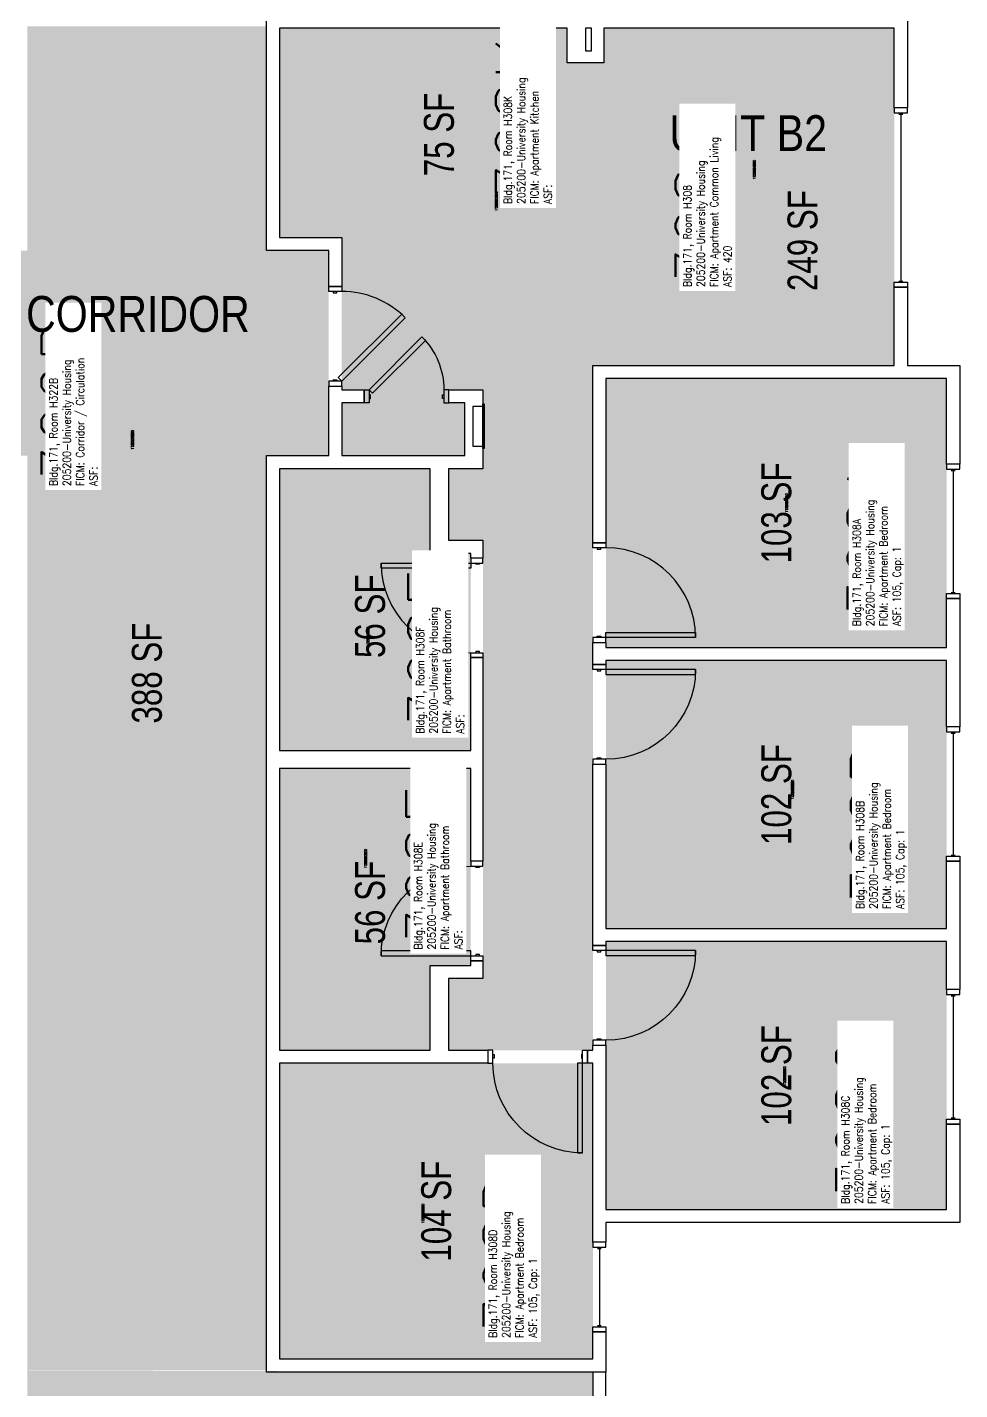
# Model space of a CAD drawing. Header units: inches. Extents: x -105 to 3698, y -798 to 1624.
# Drawn here: x 1365 to 1739, y 595 to 1142 of the extents above; entities that cross this region are included whole.
import ezdxf
from ezdxf.enums import TextEntityAlignment as Align

# ---------------------------------------------------------------- set-up
doc = ezdxf.new("R2010")
doc.units = ezdxf.units.IN
doc.header["$LTSCALE"] = 96
doc.header["$MEASUREMENT"] = 0
for name, color, linetype in [('A-AREA-IDEN', 1, 'Continuous'), ('A-DOOR', 2, 'Continuous'), ('A-GLAZ', 1, 'Continuous'), ('A-IDEN-RNUM', 7, 'Continuous'), ('A-IDEN-SNUM', 4, 'Continuous'), ('A-IDEN-VNUM', 4, 'Continuous'), ('A-WALL', 5, 'Continuous'), ('AREA-TEXT', 3, 'Continuous'), ('E-POWER', 2, 'Continuous'), ('Rooms-Category-Color', 7, 'Continuous'), ('Rooms-College-Color', 7, 'Continuous'), ('Rooms-Department-Color', 7, 'Continuous'), ('Rooms-Division-Color', 7, 'Continuous'), ('Rooms-Information', 7, 'Continuous')]:
    doc.layers.add(name, color=color, linetype=linetype)
doc.styles.add('AREA', font='arial.ttf', dxfattribs={"width": 0.75, "height": 12})
doc.styles.add('ROOMSNUMBER', font='txt.shx', dxfattribs={"height": 0.03})
doc.styles.add('ROOMVNUMBER', font='simplex.shx', dxfattribs={"width": 0.85})
doc.styles.get("Standard").update_dxf_attribs({"font": 'ARIALN.TTF'})

msp = doc.modelspace()

# ---------------------------------------------------------------- hatches: boundary and pattern name
h = msp.add_hatch()
h.set_pattern_fill('ANSI31', color=256, style=0)
h.set_pattern_definition([(45, (2112.28221, 543.14328), (0.088388348, -0.088388348), [])])
h.paths.add_polyline_path([(1528.33, 874.61), (1528.33, 933.35), (1519.12, 933.35), (1519.12, 874.61)], flags=9)
at = {"layer": 'Rooms-Category-Color', "true_color": 0xadadad}
for points in [[(1461.19, 1142.75), (1365.19, 1142.75), (1365.19, 1052.73), (1340.19, 1052.73), (1340.19, 970.41), (1365.19, 970.41), (1365.19, 603), (1461.19, 603), (1461.19, 970.41), (1486.19, 970.41), (1486.19, 1052.73), (1461.19, 1052.73)], [(1365.19, 603), (1365.19, 498.48), (1462.47, 401.2), (1504.9, 443.61), (1501.18, 447.33), (1592.19, 538.34), (1592.19, 602.39)]]:
    msp.add_hatch(color=253, dxfattribs=at).paths.add_polyline_path(points)
at = {"layer": 'Rooms-Category-Color', "true_color": 0x728ef3}
for points in [[(1581.94, 1142.13), (1466.44, 1142.13), (1466.44, 1057.98), (1596.56, 1057.98), (1596.56, 1128.13), (1581.94, 1128.13)], [(1592.19, 731.63), (1592.19, 1006.63), (1713.19, 1006.63), (1713.19, 1142.13), (1596.56, 1142.13), (1596.56, 1057.98), (1491.44, 1057.98), (1491.44, 996.86), (1500.39, 996.86), (1500.39, 991.61), (1491.44, 991.61), (1491.44, 970.41), (1540.81, 970.41), (1540.81, 991.61), (1534.39, 991.61), (1534.39, 996.86), (1548.06, 996.86), (1548.06, 965.16), (1534.19, 965.16), (1534.19, 936.41), (1548.06, 936.41), (1548.06, 760.38), (1534.19, 760.38), (1534.19, 731.63)], [(1734.19, 893.38), (1734.19, 1001.38), (1597.44, 1001.38), (1597.44, 893.38), (1733.75, 893.39)], [(1466.44, 852.03), (1466.44, 965.16), (1526.94, 965.16), (1526.94, 931.16), (1543.19, 931.16), (1543.19, 852.02)], [(1734.19, 780.5), (1734.19, 888.13), (1597.45, 888.14), (1597.44, 780.5), (1733.75, 780.51)], [(1543.19, 765.64), (1543.19, 844.77), (1466.44, 844.77), (1466.44, 731.64), (1526.94, 731.63), (1526.94, 765.63)], [(1734.19, 775.25), (1734.19, 667.63), (1597.44, 667.63), (1597.45, 775.26), (1733.75, 775.26)], [(1466.44, 607.64), (1592.19, 607.63), (1592.19, 726.38), (1466.44, 726.38)]]:
    msp.add_hatch(color=171, dxfattribs=at).paths.add_polyline_path(points)
at = {"layer": 'Rooms-College-Color', "true_color": 0xadadad}
for points in [[(1461.19, 1142.75), (1365.19, 1142.75), (1365.19, 1052.73), (1340.19, 1052.73), (1340.19, 970.41), (1365.19, 970.41), (1365.19, 603), (1461.19, 603), (1461.19, 970.41), (1486.19, 970.41), (1486.19, 1052.73), (1461.19, 1052.73)], [(1581.94, 1142.13), (1466.44, 1142.13), (1466.44, 1057.98), (1596.56, 1057.98), (1596.56, 1128.13), (1581.94, 1128.13)], [(1592.19, 731.63), (1592.19, 1006.63), (1713.19, 1006.63), (1713.19, 1142.13), (1596.56, 1142.13), (1596.56, 1057.98), (1491.44, 1057.98), (1491.44, 996.86), (1500.39, 996.86), (1500.39, 991.61), (1491.44, 991.61), (1491.44, 970.41), (1540.81, 970.41), (1540.81, 991.61), (1534.39, 991.61), (1534.39, 996.86), (1548.06, 996.86), (1548.06, 965.16), (1534.19, 965.16), (1534.19, 936.41), (1548.06, 936.41), (1548.06, 760.38), (1534.19, 760.38), (1534.19, 731.63)], [(1734.19, 893.38), (1734.19, 1001.38), (1597.44, 1001.38), (1597.44, 893.38), (1733.75, 893.39)], [(1466.44, 852.03), (1466.44, 965.16), (1526.94, 965.16), (1526.94, 931.16), (1543.19, 931.16), (1543.19, 852.02)], [(1734.19, 780.5), (1734.19, 888.13), (1597.45, 888.14), (1597.44, 780.5), (1733.75, 780.51)], [(1543.19, 765.64), (1543.19, 844.77), (1466.44, 844.77), (1466.44, 731.64), (1526.94, 731.63), (1526.94, 765.63)], [(1734.19, 775.25), (1734.19, 667.63), (1597.44, 667.63), (1597.45, 775.26), (1733.75, 775.26)], [(1466.44, 607.64), (1592.19, 607.63), (1592.19, 726.38), (1466.44, 726.38)], [(1365.19, 603), (1365.19, 498.48), (1462.47, 401.2), (1504.9, 443.61), (1501.18, 447.33), (1592.19, 538.34), (1592.19, 602.39)]]:
    msp.add_hatch(color=253, dxfattribs=at).paths.add_polyline_path(points)
at = {"layer": 'Rooms-Department-Color', "true_color": 0xacacac}
for points in [[(1461.19, 1142.75), (1365.19, 1142.75), (1365.19, 1052.73), (1340.19, 1052.73), (1340.19, 970.41), (1365.19, 970.41), (1365.19, 603), (1461.19, 603), (1461.19, 970.41), (1486.19, 970.41), (1486.19, 1052.73), (1461.19, 1052.73)], [(1365.19, 603), (1365.19, 498.48), (1462.47, 401.2), (1504.9, 443.61), (1501.18, 447.33), (1592.19, 538.34), (1592.19, 602.39)]]:
    msp.add_hatch(color=253, dxfattribs=at).paths.add_polyline_path(points)
at = {"layer": 'Rooms-Department-Color', "true_color": 0x604aed}
for points in [[(1581.94, 1142.13), (1466.44, 1142.13), (1466.44, 1057.98), (1596.56, 1057.98), (1596.56, 1128.13), (1581.94, 1128.13)], [(1592.19, 731.63), (1592.19, 1006.63), (1713.19, 1006.63), (1713.19, 1142.13), (1596.56, 1142.13), (1596.56, 1057.98), (1491.44, 1057.98), (1491.44, 996.86), (1500.39, 996.86), (1500.39, 991.61), (1491.44, 991.61), (1491.44, 970.41), (1540.81, 970.41), (1540.81, 991.61), (1534.39, 991.61), (1534.39, 996.86), (1548.06, 996.86), (1548.06, 965.16), (1534.19, 965.16), (1534.19, 936.41), (1548.06, 936.41), (1548.06, 760.38), (1534.19, 760.38), (1534.19, 731.63)], [(1734.19, 893.38), (1734.19, 1001.38), (1597.44, 1001.38), (1597.44, 893.38), (1733.75, 893.39)], [(1466.44, 852.03), (1466.44, 965.16), (1526.94, 965.16), (1526.94, 931.16), (1543.19, 931.16), (1543.19, 852.02)], [(1734.19, 780.5), (1734.19, 888.13), (1597.45, 888.14), (1597.44, 780.5), (1733.75, 780.51)], [(1543.19, 765.64), (1543.19, 844.77), (1466.44, 844.77), (1466.44, 731.64), (1526.94, 731.63), (1526.94, 765.63)], [(1734.19, 775.25), (1734.19, 667.63), (1597.44, 667.63), (1597.45, 775.26), (1733.75, 775.26)], [(1466.44, 607.64), (1592.19, 607.63), (1592.19, 726.38), (1466.44, 726.38)]]:
    msp.add_hatch(color=173, dxfattribs=at).paths.add_polyline_path(points)
at = {"layer": 'Rooms-Division-Color', "true_color": 0xadadad}
for points in [[(1461.19, 1142.75), (1365.19, 1142.75), (1365.19, 1052.73), (1340.19, 1052.73), (1340.19, 970.41), (1365.19, 970.41), (1365.19, 603), (1461.19, 603), (1461.19, 970.41), (1486.19, 970.41), (1486.19, 1052.73), (1461.19, 1052.73)], [(1365.19, 603), (1365.19, 498.48), (1462.47, 401.2), (1504.9, 443.61), (1501.18, 447.33), (1592.19, 538.34), (1592.19, 602.39)]]:
    msp.add_hatch(color=253, dxfattribs=at).paths.add_polyline_path(points)
at = {"layer": 'Rooms-Division-Color', "true_color": 0x604aed}
for points in [[(1581.94, 1142.13), (1466.44, 1142.13), (1466.44, 1057.98), (1596.56, 1057.98), (1596.56, 1128.13), (1581.94, 1128.13)], [(1592.19, 731.63), (1592.19, 1006.63), (1713.19, 1006.63), (1713.19, 1142.13), (1596.56, 1142.13), (1596.56, 1057.98), (1491.44, 1057.98), (1491.44, 996.86), (1500.39, 996.86), (1500.39, 991.61), (1491.44, 991.61), (1491.44, 970.41), (1540.81, 970.41), (1540.81, 991.61), (1534.39, 991.61), (1534.39, 996.86), (1548.06, 996.86), (1548.06, 965.16), (1534.19, 965.16), (1534.19, 936.41), (1548.06, 936.41), (1548.06, 760.38), (1534.19, 760.38), (1534.19, 731.63)], [(1734.19, 893.38), (1734.19, 1001.38), (1597.44, 1001.38), (1597.44, 893.38), (1733.75, 893.39)], [(1466.44, 852.03), (1466.44, 965.16), (1526.94, 965.16), (1526.94, 931.16), (1543.19, 931.16), (1543.19, 852.02)], [(1734.19, 780.5), (1734.19, 888.13), (1597.45, 888.14), (1597.44, 780.5), (1733.75, 780.51)], [(1543.19, 765.64), (1543.19, 844.77), (1466.44, 844.77), (1466.44, 731.64), (1526.94, 731.63), (1526.94, 765.63)], [(1734.19, 775.25), (1734.19, 667.63), (1597.44, 667.63), (1597.45, 775.26), (1733.75, 775.26)], [(1466.44, 607.64), (1592.19, 607.63), (1592.19, 726.38), (1466.44, 726.38)]]:
    msp.add_hatch(color=173, dxfattribs=at).paths.add_polyline_path(points)

# ---------------------------------------------------------------- linework, layer by layer
at = {"layer": 'A-DOOR'}
for points in [[(1486.19, 1036.34), (1486.19, 1038.34), (1491.44, 1038.34), (1491.44, 1036.34)], [(1487.94, 1036.34), (1487.94, 1035.84), (1489.44, 1035.84), (1489.44, 1036.34)], [(1491.44, 1000.34), (1490.02, 1001.76), (1515.48, 1027.21), (1516.89, 1025.8)], [(1502.39, 996.86), (1503.8, 995.44), (1525.02, 1016.66), (1523.6, 1018.07)], [(1486.19, 1000.34), (1486.19, 998.34), (1491.44, 998.34), (1491.44, 1000.34)], [(1487.94, 1000.34), (1487.94, 1000.84), (1489.44, 1000.84), (1489.44, 1000.34)], [(1502.39, 991.61), (1500.39, 991.61), (1500.39, 996.86), (1502.39, 996.86)], [(1532.39, 991.61), (1534.39, 991.61), (1534.39, 996.86), (1532.39, 996.86)], [(1502.39, 993.36), (1502.89, 993.36), (1502.89, 994.86), (1502.39, 994.86)], [(1532.39, 993.36), (1531.89, 993.36), (1531.89, 994.86), (1532.39, 994.86)], [(1592.19, 933.38), (1592.19, 935.38), (1597.44, 935.38), (1597.44, 933.38)], [(1593.94, 933.38), (1593.94, 932.88), (1595.44, 932.88), (1595.44, 933.38)], [(1543.19, 927.27), (1543.19, 925.27), (1507.19, 925.27), (1507.19, 927.27)], [(1548.06, 927.27), (1548.06, 929.27), (1543.19, 929.27), (1543.19, 927.27)], [(1546.69, 927.27), (1546.69, 926.77), (1545.19, 926.77), (1545.19, 927.27)], [(1592.19, 897.38), (1592.19, 895.38), (1597.44, 895.38), (1597.44, 897.38)], [(1593.94, 897.38), (1593.94, 897.88), (1595.44, 897.88), (1595.44, 897.38)], [(1597.44, 897.38), (1597.44, 899.38), (1633.44, 899.38), (1633.44, 897.38)], [(1548.06, 891.27), (1548.06, 889.27), (1543.19, 889.27), (1543.19, 891.27)], [(1546.69, 891.27), (1546.69, 891.77), (1545.19, 891.77), (1545.19, 891.27)], [(1592.19, 884.5), (1592.19, 886.5), (1597.44, 886.5), (1597.44, 884.5)], [(1593.94, 884.5), (1593.94, 884), (1595.44, 884), (1595.44, 884.5)], [(1597.44, 884.5), (1597.44, 882.5), (1633.44, 882.5), (1633.44, 884.5)], [(1592.19, 848.5), (1592.19, 846.5), (1597.44, 846.5), (1597.44, 848.5)], [(1593.94, 848.5), (1593.94, 849), (1595.44, 849), (1595.44, 848.5)], [(1548.06, 805.52), (1548.06, 807.52), (1543.19, 807.52), (1543.19, 805.52)], [(1546.69, 805.52), (1546.69, 805.02), (1545.19, 805.02), (1545.19, 805.52)], [(1543.19, 769.52), (1543.19, 771.52), (1507.19, 771.52), (1507.19, 769.52)], [(1592.19, 771.63), (1592.19, 773.63), (1597.44, 773.63), (1597.44, 771.63)], [(1593.94, 771.63), (1593.94, 771.13), (1595.44, 771.13), (1595.44, 771.63)], [(1597.44, 771.63), (1597.44, 769.63), (1633.44, 769.63), (1633.44, 771.63)], [(1548.06, 769.52), (1548.06, 767.52), (1543.19, 767.52), (1543.19, 769.52)], [(1546.69, 769.52), (1546.69, 770.02), (1545.19, 770.02), (1545.19, 769.52)], [(1592.19, 735.63), (1592.19, 733.63), (1597.44, 733.63), (1597.44, 735.63)], [(1593.94, 735.63), (1593.94, 736.13), (1595.44, 736.13), (1595.44, 735.63)], [(1552.07, 731.63), (1550.07, 731.63), (1550.07, 726.38), (1552.07, 726.38)], [(1552.07, 729.88), (1552.57, 729.88), (1552.57, 728.38), (1552.07, 728.38)], [(1588.07, 729.88), (1587.57, 729.88), (1587.57, 728.38), (1588.07, 728.38)], [(1588.07, 731.63), (1590.07, 731.63), (1590.07, 726.38), (1588.07, 726.38)], [(1588.07, 726.38), (1586.07, 726.38), (1586.07, 690.38), (1588.07, 690.38)]]:
    msp.add_lwpolyline(points, close=True, dxfattribs=at)
for centre, start, end in [((1491.44, 1000.34), 45, 90), ((1597.44, 897.38), 0, 90), ((1543.19, 927.27), 180, 270)]:
    msp.add_arc(centre, 36, start, end, dxfattribs=at)
at = {"layer": 'A-DOOR', "extrusion": (0, 0, -1)}
for centre, radius, start, end in [((-1502.39, 996.86), 30, 135, 180), ((-1597.44, 884.5), 36, 180, 270), ((-1543.19, 769.52), 36, 0, 90), ((-1597.44, 771.63), 36, 180, 270), ((-1588.07, 726.38), 36, 270, 0)]:
    msp.add_arc(centre, radius, start, end, dxfattribs=at)
at = {"layer": 'A-GLAZ'}
for p, q in [((1715.06, 1107.51), (1716.56, 1107.51)), ((1715.81, 1107.51), (1715.81, 1040.51)), ((1715.06, 1040.51), (1716.56, 1040.51)), ((1736.06, 964.47), (1737.56, 964.47)), ((1736.81, 964.47), (1736.81, 915.47)), ((1736.06, 915.47), (1737.56, 915.47)), ((1736.06, 859), (1737.56, 859)), ((1736.81, 859), (1736.81, 810)), ((1736.06, 810), (1737.56, 810)), ((1736.06, 753.47), (1737.56, 753.47)), ((1736.81, 753.47), (1736.81, 704.47)), ((1736.06, 704.47), (1737.56, 704.47)), ((1594.06, 652.01), (1595.56, 652.01)), ((1594.81, 652.01), (1594.81, 621.01)), ((1594.06, 621.01), (1595.56, 621.01))]:
    msp.add_line(p, q, dxfattribs=at)
for points in [[(1718.44, 1108.01), (1718.44, 1110.01), (1713.19, 1110.01), (1713.19, 1108.01)], [(1718.44, 1040.01), (1718.44, 1038.01), (1713.19, 1038.01), (1713.19, 1040.01)], [(1739.44, 964.97), (1739.44, 966.97), (1734.19, 966.97), (1734.19, 964.97)], [(1739.44, 914.97), (1739.44, 912.97), (1734.19, 912.97), (1734.19, 914.97)], [(1739.44, 859.5), (1739.44, 861.5), (1734.19, 861.5), (1734.19, 859.5)], [(1739.44, 809.5), (1739.44, 807.5), (1734.19, 807.5), (1734.19, 809.5)], [(1739.44, 753.97), (1739.44, 755.97), (1734.19, 755.97), (1734.19, 753.97)], [(1739.44, 703.97), (1739.44, 701.97), (1734.19, 701.97), (1734.19, 703.97)], [(1597.44, 652.51), (1597.44, 654.51), (1592.19, 654.51), (1592.19, 652.51)], [(1597.44, 620.51), (1597.44, 618.51), (1592.19, 618.51), (1592.19, 620.51)]]:
    msp.add_lwpolyline(points, close=True, dxfattribs=at)
at = {"layer": 'A-WALL'}
for p, q in [((1461.19, 1052.73), (1461.19, 1147.38)), ((1718.44, 1147.38), (1718.44, 1110.01)), ((1466.44, 1142.13), (1466.44, 1057.98)), ((1581.94, 1142.13), (1466.44, 1142.13)), ((1581.94, 1128.13), (1581.94, 1142.13)), ((1591.69, 1142.13), (1589.19, 1142.13)), ((1589.19, 1142.13), (1589.19, 1133)), ((1591.69, 1133), (1591.69, 1142.13)), ((1713.19, 1142.13), (1596.56, 1142.13)), ((1596.56, 1142.13), (1596.56, 1128.13)), ((1713.19, 1110.01), (1713.19, 1142.13)), ((1589.19, 1133), (1591.69, 1133)), ((1596.56, 1128.13), (1581.94, 1128.13)), ((1718.44, 1110.01), (1713.19, 1110.01)), ((1466.44, 1057.98), (1491.44, 1057.98)), ((1491.44, 1057.98), (1491.44, 1038.34)), ((1486.19, 1052.73), (1461.19, 1052.73)), ((1486.19, 1038.34), (1486.19, 1052.73)), ((1491.44, 1038.34), (1486.19, 1038.34)), ((1713.19, 1006.63), (1713.19, 1038.01)), ((1713.19, 1038.01), (1718.44, 1038.01)), ((1718.44, 1038.01), (1718.44, 1006.63)), ((1592.19, 1006.63), (1713.19, 1006.63)), ((1592.19, 935.38), (1592.19, 1006.63)), ((1734.19, 1001.38), (1597.44, 1001.38)), ((1597.44, 1001.38), (1597.44, 935.38)), ((1718.44, 1006.63), (1739.44, 1006.63)), ((1734.19, 966.97), (1734.19, 1001.38)), ((1739.44, 1006.63), (1739.44, 966.97)), ((1486.19, 970.41), (1486.19, 998.34)), ((1486.19, 998.34), (1491.44, 998.34)), ((1491.44, 998.34), (1491.44, 996.86)), ((1491.44, 996.86), (1500.39, 996.86)), ((1500.39, 996.86), (1500.39, 991.61)), ((1534.39, 996.86), (1548.06, 996.86)), ((1534.39, 991.61), (1534.39, 996.86)), ((1548.06, 996.86), (1548.06, 965.16)), ((1500.39, 991.61), (1491.44, 991.61)), ((1491.44, 991.61), (1491.44, 970.41)), ((1540.81, 991.61), (1534.39, 991.61)), ((1540.81, 970.41), (1540.81, 991.61)), ((1461.19, 731), (1461.19, 970.41)), ((1461.19, 970.41), (1486.19, 970.41)), ((1491.44, 970.41), (1540.81, 970.41)), ((1466.44, 965.16), (1466.44, 852.02)), ((1526.94, 965.16), (1466.44, 965.16)), ((1526.94, 931.16), (1526.94, 965.16)), ((1534.19, 965.16), (1534.19, 936.41)), ((1548.06, 965.16), (1534.19, 965.16)), ((1739.44, 966.97), (1734.19, 966.97)), ((1534.19, 936.41), (1548.06, 936.41)), ((1548.06, 936.41), (1548.06, 929.27)), ((1543.19, 931.16), (1526.94, 931.16)), ((1543.19, 929.27), (1543.19, 931.16)), ((1597.44, 935.38), (1592.19, 935.38)), ((1548.06, 929.27), (1543.19, 929.27)), ((1734.19, 893.38), (1734.19, 912.97)), ((1734.19, 912.97), (1739.44, 912.97)), ((1739.44, 912.97), (1739.44, 861.5)), ((1592.19, 886.5), (1592.19, 895.38)), ((1592.19, 895.38), (1597.44, 895.38)), ((1597.44, 895.38), (1597.44, 893.38)), ((1597.44, 893.38), (1734.19, 893.38)), ((1543.19, 852.02), (1543.19, 889.27)), ((1543.19, 889.27), (1548.06, 889.27)), ((1548.06, 889.27), (1548.06, 807.52)), ((1597.44, 886.5), (1592.19, 886.5)), ((1734.19, 888.13), (1597.44, 888.13)), ((1597.44, 888.13), (1597.44, 886.5)), ((1734.19, 861.5), (1734.19, 888.13)), ((1739.44, 861.5), (1734.19, 861.5)), ((1466.44, 852.02), (1543.19, 852.02)), ((1543.19, 844.77), (1466.44, 844.77)), ((1466.44, 844.77), (1466.44, 731.63)), ((1543.19, 807.52), (1543.19, 844.77)), ((1592.19, 773.63), (1592.19, 846.5)), ((1592.19, 846.5), (1597.44, 846.5)), ((1597.44, 846.5), (1597.44, 780.5)), ((1548.06, 807.52), (1543.19, 807.52)), ((1734.19, 780.5), (1734.19, 807.5)), ((1734.19, 807.5), (1739.44, 807.5)), ((1739.44, 807.5), (1739.44, 755.97)), ((1597.44, 780.5), (1734.19, 780.5)), ((1597.44, 773.63), (1592.19, 773.63)), ((1734.19, 775.25), (1597.44, 775.25)), ((1597.44, 775.25), (1597.44, 773.63)), ((1734.19, 755.97), (1734.19, 775.25)), ((1543.19, 765.63), (1543.19, 767.52)), ((1543.19, 767.52), (1548.06, 767.52)), ((1548.06, 767.52), (1548.06, 760.38)), ((1526.94, 765.63), (1543.19, 765.63)), ((1526.94, 731.63), (1526.94, 765.63)), ((1548.06, 760.38), (1534.19, 760.38)), ((1534.19, 760.38), (1534.19, 731.63)), ((1739.44, 755.97), (1734.19, 755.97)), ((1592.19, 731.63), (1592.19, 733.63)), ((1592.19, 733.63), (1597.44, 733.63)), ((1597.44, 733.63), (1597.44, 667.63)), ((1461.19, 602.38), (1461.19, 731)), ((1466.44, 731.63), (1526.94, 731.63)), ((1534.19, 731.63), (1547.44, 731.63)), ((1547.44, 731.63), (1550.07, 731.63)), ((1550.07, 731.63), (1550.07, 726.38)), ((1590.07, 731.63), (1592.19, 731.63)), ((1590.07, 726.38), (1590.07, 731.63)), ((1466.44, 726.38), (1466.44, 607.63)), ((1547.44, 726.38), (1466.44, 726.38)), ((1550.07, 726.38), (1547.44, 726.38)), ((1592.19, 726.38), (1590.07, 726.38)), ((1592.19, 663), (1592.19, 726.38)), ((1734.19, 667.63), (1734.19, 701.97)), ((1734.19, 701.97), (1739.44, 701.97)), ((1739.44, 701.97), (1739.44, 662.38)), ((1597.44, 667.63), (1734.19, 667.63)), ((1592.19, 654.51), (1592.19, 663)), ((1739.44, 662.38), (1597.44, 662.38)), ((1597.44, 662.38), (1597.44, 654.51)), ((1597.44, 654.51), (1592.19, 654.51)), ((1592.19, 607.63), (1592.19, 618.51)), ((1592.19, 618.51), (1597.44, 618.51)), ((1597.44, 618.51), (1597.44, 602.38)), ((1466.44, 607.63), (1592.19, 607.63)), ((1597.44, 602.38), (1461.19, 602.38)), ((1597.44, 602.38), (1592.19, 602.38)), ((1592.19, 602.38), (1592.19, 538.33)), ((1597.44, 536.15), (1597.44, 602.38))]:
    msp.add_line(p, q, dxfattribs=at)
at = {"layer": 'E-POWER'}
msp.add_lwpolyline([(1548.06, 991.2), (1548.56, 991.2), (1548.56, 973.2), (1548.06, 973.2)], close=True, dxfattribs=at)
msp.add_lwpolyline([(1548.06, 990.2), (1544.06, 990.2), (1544.06, 974.2), (1548.06, 974.2)], dxfattribs=at)

# ---------------------------------------------------------------- texts
at = {"layer": 'A-AREA-IDEN'}
for s, p in [('UNIT B2', (1654.55, 1092.71)), ('CORRIDOR', (1409.6, 1020.11))]:
    msp.add_text(s, height=14.4, dxfattribs=at).set_placement(p, align=Align.CENTER)
at = {"layer": 'A-IDEN-RNUM', "style": 'ROOMSNUMBER', "width": 0.85}
for s, p in [('0308-00', (1657.01, 1085.24)), ('0308-K0', (1553.46, 1072.6)), ('0322-B0', (1407.4, 976.75)), ('0308-A0', (1669.98, 951.39)), ('0308-F0', (1501.92, 897.79)), ('0308-B0', (1672.34, 836.3)), ('0308-E0', (1501.02, 808.58)), ('0308-C0', (1669.19, 721.2)), ('0308-D0', (1524.02, 666.02))]:
    msp.add_text(s, height=1, rotation=90, dxfattribs=at).set_placement(p, align=Align.MIDDLE_CENTER)
at = {"layer": 'A-IDEN-SNUM', "style": 'ROOMSNUMBER', "width": 0.85}
for s, p in [('1710H30800', (1657.01, 1085.24)), ('1710H308K0', (1553.46, 1072.6)), ('1710H322B0', (1407.4, 976.75)), ('1710H308A0', (1669.98, 951.39)), ('1710H308F0', (1501.92, 897.79)), ('1710H308B0', (1672.34, 836.3)), ('1710H308E0', (1501.02, 808.58)), ('1710H308C0', (1669.19, 721.2)), ('1710H308D0', (1524.02, 666.02))]:
    msp.add_text(s, height=1, rotation=90, dxfattribs=at).set_placement(p, align=Align.MIDDLE_CENTER)
at = {"layer": 'A-IDEN-VNUM', "style": 'ROOMVNUMBER', "width": 0.85}
for s, p in [('308K', (1564.51, 1105.16)), ('308', (1636.55, 1062.71)), ('322B', (1382.12, 991.88)), ('308A', (1705.61, 936.48)), ('308F', (1529.31, 891.98)), ('308B', (1706.93, 822.03)), ('308E', (1528.56, 805.28)), ('308C', (1701.04, 704.08)), ('308D', (1559.59, 649.79))]:
    msp.add_text(s, height=22.5, rotation=90, dxfattribs=at).set_placement(p, align=Align.MIDDLE_CENTER)
at = {"layer": 'AREA-TEXT', "style": 'AREA', "width": 0.75}
for s, p in [('75 SF', (1530.4, 1099.39)), ('249 SF', (1676.33, 1056.76)), ('103 SF', (1665.81, 947.38)), ('56 SF', (1502.76, 905.9)), ('388 SF', (1413.19, 883.08)), ('102 SF', (1665.81, 834.32)), ('56 SF', (1502.76, 790.89)), ('102 SF', (1665.82, 721.44)), ('104 SF', (1529.31, 667))]:
    msp.add_text(s, height=12, rotation=90, dxfattribs=at).set_placement(p, align=Align.MIDDLE_CENTER)

# ---------------------------------------------------------------- next in the draw order: texts
at = {"layer": 'Rooms-Information', "char_height": 3.2143, "width": 72, "attachment_point": 7, "rotation": 90, "style": 'ROOMVNUMBER', "bg_fill": 3, "box_fill_scale": 1.5, "bg_fill_color": 256, "bg_fill_true_color": 13158600, "bg_fill_transparency": 0}
for s, insert in [('Bldg.171, Room H308K^M^J205200-University Housing^M^JFICM: Apartment Kitchen^M^JASF: ', (1575.76, 1071.46)), ('Bldg.171, Room H308^M^J205200-University Housing^M^JFICM: Apartment Common Living^M^JASF: 420', (1647.8, 1038.12)), ('Bldg.171, Room H322B^M^J205200-University Housing^M^JFICM: Corridor / Circulation^M^JASF: ', (1393.37, 958.19)), ('Bldg.171, Room H308A^M^J205200-University Housing^M^JFICM: Apartment Bedroom^M^JASF: 105, Cap: 1', (1716.86, 901.87)), ('Bldg.171, Room H308F^M^J205200-University Housing^M^JFICM: Apartment Bathroom^M^JASF: ', (1540.56, 858.74)), ('Bldg.171, Room H308B^M^J205200-University Housing^M^JFICM: Apartment Bedroom^M^JASF: 105, Cap: 1', (1718.18, 788.34)), ('Bldg.171, Room H308E^M^J205200-University Housing^M^JFICM: Apartment Bathroom^M^JASF: ', (1539.81, 772.04)), ('Bldg.171, Room H308C^M^J205200-University Housing^M^JFICM: Apartment Bedroom^M^JASF: 105, Cap: 1', (1712.29, 669.93)), ('Bldg.171, Room H308D^M^J205200-University Housing^M^JFICM: Apartment Bedroom^M^JASF: 105, Cap: 1', (1570.84, 616.09))]:
    msp.add_mtext(s, dxfattribs=dict(at, insert=insert))

doc.saveas('drawing.dxf')
